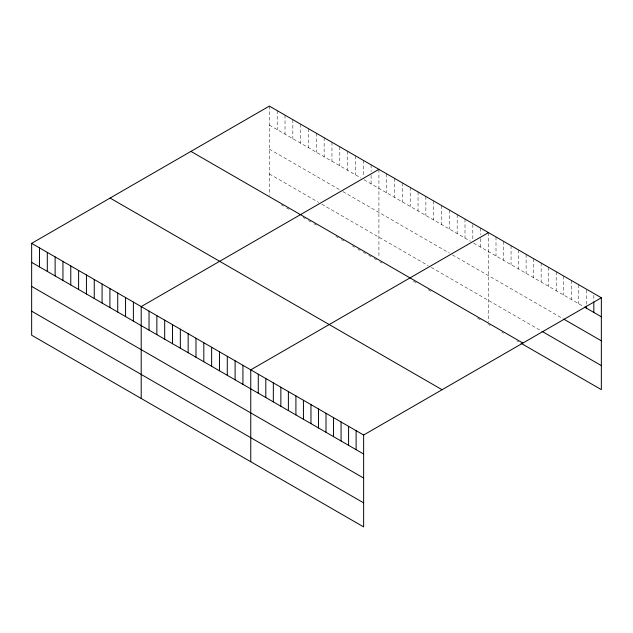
<?xml version="1.0" encoding="UTF-8"?>
<svg xmlns="http://www.w3.org/2000/svg" width="633" height="633" viewBox="0 0 633 633"><rect width="100%" height="100%" fill="white"/><g stroke="black" fill="none" stroke-linecap="round" stroke-linejoin="round"><path stroke-width="0.47" stroke-dasharray="3.17 2.37" d="M269.365 106.099L269.365 195.312M269.365 125.12L360.921 177.976M364.054 179.78L470.477 241.228M473.611 243.032L582.953 306.166M269.365 149.166L339.794 189.821M342.928 191.633L449.351 253.073M452.476 254.885L562.887 318.628M269.365 173.94L318.668 202.402M321.793 204.206L428.225 265.654M431.35 267.458L541.152 330.853M281.107 204.76L283.449 206.121M286.583 207.925L288.933 209.278M303.017 217.412L305.367 218.765M308.493 220.577L310.843 221.93M313.968 223.734L316.318 225.095M335.886 236.386L338.228 237.739M341.361 239.551L343.711 240.904M352.312 245.873L354.662 247.226M357.795 249.038L360.137 250.391M363.271 252.203L365.621 253.556M368.746 255.36L371.096 256.721M374.23 258.525L376.572 259.878M379.705 261.69L382.055 263.043M413.349 281.115L416.482 282.919M428.225 289.7L432.917 292.406M477.519 318.162L480.653 319.966M488.478 324.484L490.148 325.449M501.85 332.206L503.528 333.172M516.9 340.902L518.577 341.867M593.825 295.326L593.825 301.031M586.3 290.033L586.3 304.291M578.776 284.739L578.776 303.753M571.251 280.395L571.251 299.409M563.726 276.051L563.726 295.065M556.201 271.707L556.201 290.721M548.676 267.355L548.676 286.377M541.152 263.012L541.152 282.033M533.627 258.668L533.627 277.681M526.102 254.324L526.102 273.337M518.577 249.98L518.577 268.993M511.053 245.636L511.053 264.649M503.528 241.292L503.528 260.305M496.003 236.948L496.003 255.961M488.478 232.604L488.478 321.817M480.653 228.086L480.653 234.74M480.653 238.546L480.653 247.099M472.827 224.517L472.827 240.682M465.002 219.05L465.002 238.063M457.176 214.532L457.176 233.545M449.351 210.014L449.351 229.027M441.525 205.496L441.525 224.509M433.7 200.977L433.7 219.991M425.874 196.459L425.874 215.473M418.049 191.941L418.049 210.955M410.224 187.423L410.224 206.437M402.398 182.905L402.398 201.919M394.573 178.387L394.573 197.401M386.747 173.869L386.747 192.883M378.922 169.351L378.922 257.671M371.096 164.833L371.096 171.488M371.096 175.294L371.096 183.847M363.271 160.315L363.271 176.48M355.445 155.797L355.445 174.811M347.62 151.279L347.62 170.293M339.794 146.761L339.794 165.775M331.969 142.243L331.969 161.257M324.143 137.725L324.143 156.739M316.318 133.207L316.318 152.221M308.493 128.689L308.493 147.703M300.667 124.171L300.667 143.185M292.842 119.653L292.842 138.667M285.016 115.135L285.016 134.156M277.191 110.617L277.191 129.638"/><path stroke-width="0.95" d="M31.65 243.349L363.635 435.013L363.635 526.901L31.65 335.229L31.65 243.349L269.365 106.099L601.35 297.771L601.35 389.651L521.086 343.315M378.922 169.351L141.206 306.594L141.206 398.481M488.478 232.604L250.755 369.846L250.755 461.734M363.635 435.013L601.35 297.771M584.631 307.132L601.35 316.785M563.726 319.111L601.35 340.831M541.99 331.336L601.35 365.605M190.921 151.39L522.905 343.062M110.095 198.058L442.079 389.722M31.65 262.363L363.635 454.027M31.65 286.409L363.635 478.073M31.65 311.183L363.635 502.855M593.825 301.981L593.825 312.441M586.3 306.198L586.3 308.097M356.11 430.669L356.11 449.683M348.585 426.325L348.585 445.339M341.06 421.982L341.06 440.995M333.536 417.638L333.536 436.651M326.011 413.294L326.011 432.307M318.486 408.95L318.486 427.963M310.961 404.606L310.961 423.619M303.436 400.262L303.436 419.275M295.912 395.918L295.912 414.931M288.387 391.574L288.387 410.588M280.862 387.222L280.862 406.244M273.337 382.878L273.337 401.9M265.805 378.534L265.805 397.556M258.28 374.19L258.28 393.204M242.93 365.328L242.93 384.342M235.104 360.81L235.104 379.824M227.287 356.292L227.287 375.306M219.461 351.774L219.461 370.788M211.636 347.256L211.636 366.27M203.81 342.738L203.81 361.752M195.985 338.22L195.985 357.234M188.159 333.702L188.159 352.723M180.334 329.184L180.334 348.205M172.508 324.666L172.508 343.687M164.683 320.148L164.683 339.169M156.857 315.63L156.857 334.651M149.032 311.112L149.032 330.133M133.381 302.076L133.381 321.097M125.556 297.565L125.556 316.579M117.73 293.047L117.73 312.061M109.905 288.529L109.905 307.543M102.079 284.011L102.079 303.025M94.254 279.493L94.254 298.507M86.428 274.975L86.428 293.989M78.603 270.457L78.603 289.471M70.777 265.939L70.777 284.953M62.952 261.421L62.952 280.435M55.126 256.903L55.126 275.917M47.301 252.385L47.301 271.399M39.475 247.867L39.475 266.881"/></g></svg>
